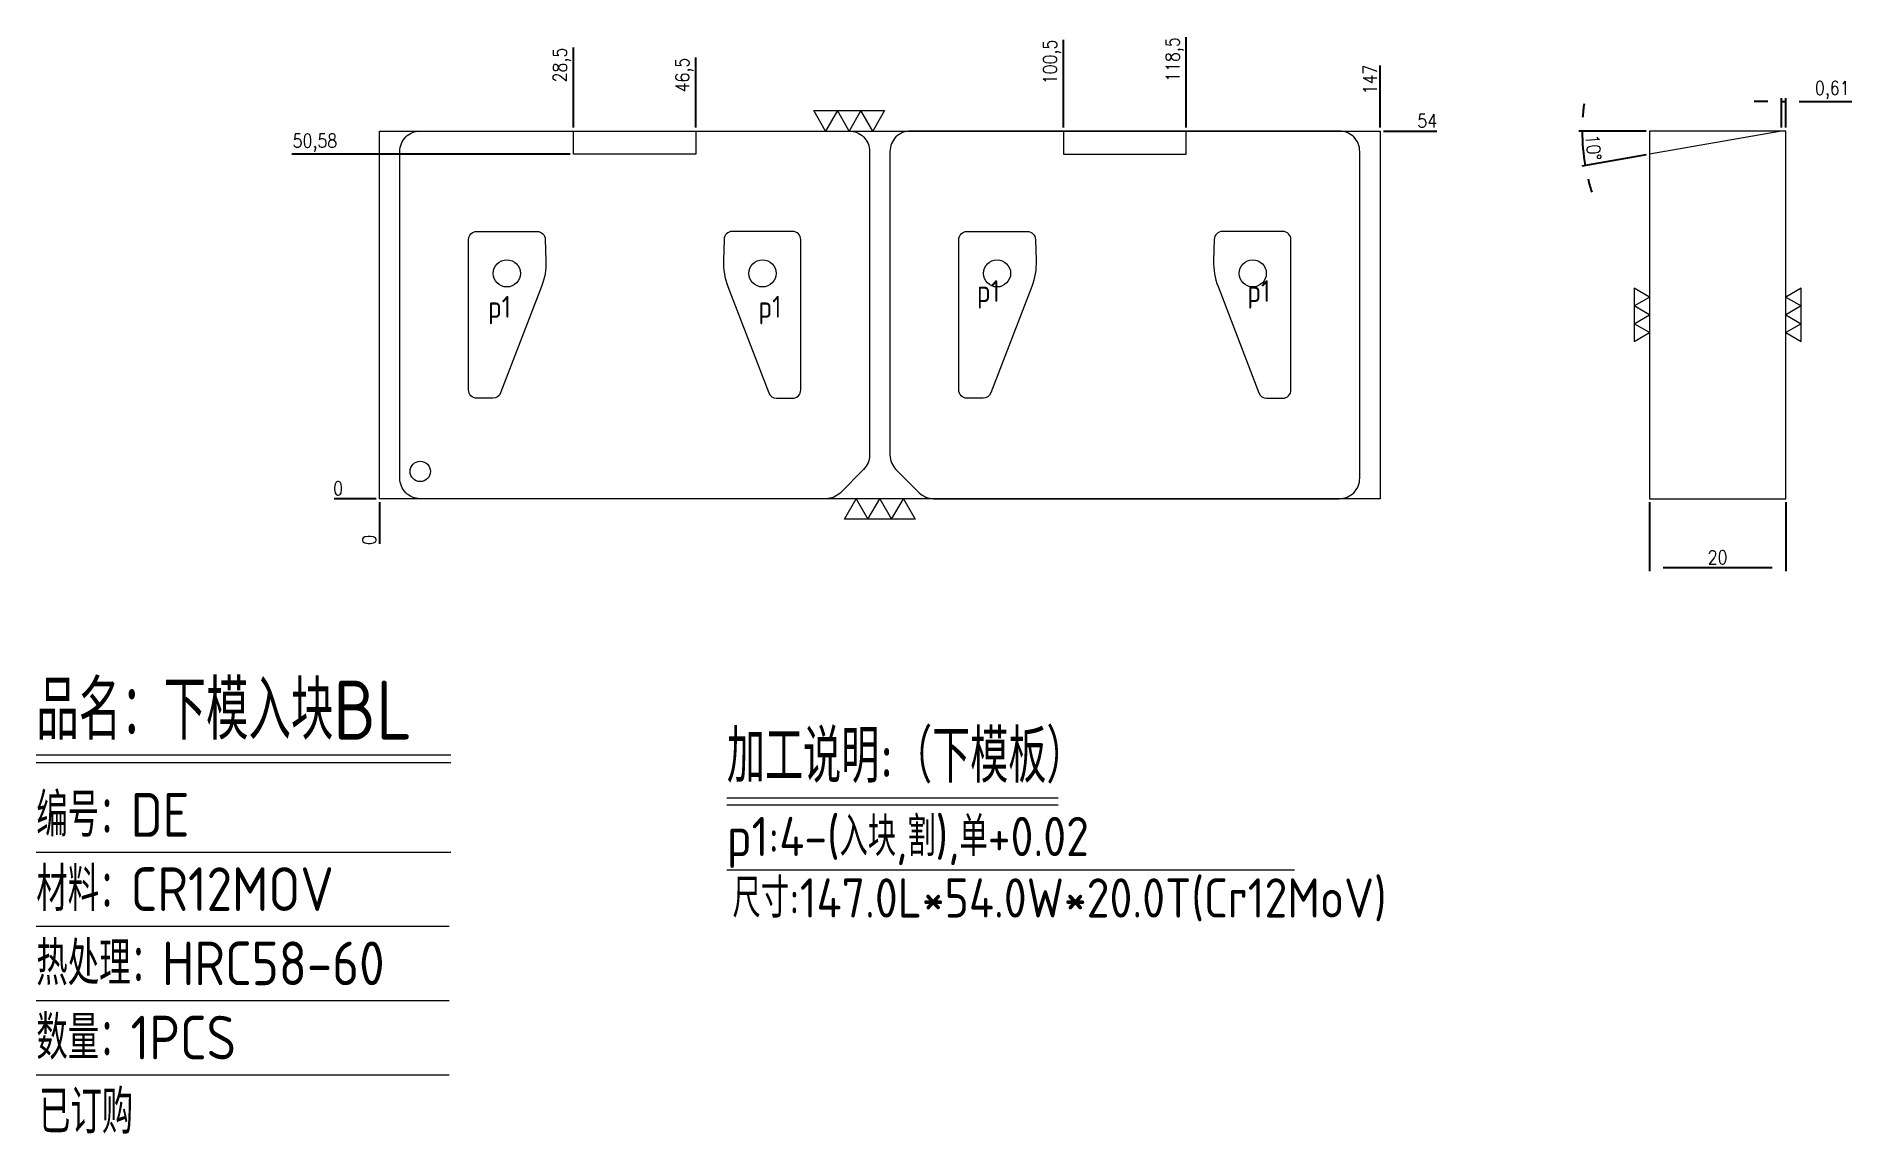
# Model space of a CAD drawing. Header units: millimetres. Extents: x 110524 to 110791, y 609 to 771.
import ezdxf
from ezdxf.enums import TextEntityAlignment as Align

# ---------------------------------------------------------------- set-up
doc = ezdxf.new("R2010")
doc.units = ezdxf.units.MM
doc.linetypes.add('$TD_AUDIT_GENERATED_(575F8F)', pattern=[0])
doc.linetypes.add('HIDDEN', pattern=[0])
for name, color, linetype in [('DIE', 7, 'Continuous'), ('DIE_P', 2, 'Continuous'), ('DIE_P_O', 1, '$TD_AUDIT_GENERATED_(575F8F)'), ('DIM', 4, 'Continuous'), ('PRESS', 3, 'Continuous'), ('TEXT', 4, 'Continuous')]:
    doc.layers.add(name, color=color, linetype=linetype)
doc.styles.add('gbenor', font='gbenor.shx', dxfattribs={"bigfont": 'gbcbig.shx'})
doc.styles.get("Standard").update_dxf_attribs({"font": 'txt.shx', "width": 0.85, "bigfont": 'ctxt.shx'})
doc.dimstyles.new('T-2-WX', dxfattribs={"dimtxt": 2, "dimasz": 2, "dimexe": 0.5, "dimexo": 0.5, "dimgap": 0.5, "dimtad": 1, "dimtxsty": 'Standard', "dimblk": 'OPEN30', "dimcen": 0, "dimazin": 3, "dimtfac": 1, "dimtmove": 0, "dimatfit": 3, "dimldrblk": 'OPEN30', "dimlwd": -1, "dimlwe": -1})

# ---------------------------------------------------------------- blocks, each defined once
blk = doc.blocks.new('*D7579')
at = {"layer": 'Defpoints', "color": 0}
for p in [(110761.14, 702.76), (110781.14, 702.76), (110781.14, 692.63)]:
    blk.add_point(p, dxfattribs=at)
at = {"layer": 'DIM', "color": 0}
for p, q in [((110761.14, 702.26), (110761.14, 692.13)), ((110781.14, 702.26), (110781.14, 692.13)), ((110763.14, 692.63), (110779.14, 692.63))]:
    blk.add_line(p, q, dxfattribs=at)
at = {"layer": 'DIM', "color": 0, "lineweight": 5, "insert": (110771.14, 694.13), "char_height": 2, "attachment_point": 5}
blk.add_mtext('20', dxfattribs=at)
blk = doc.blocks.new('_Open30')
blk = doc.blocks.new('*D7580')
at = {"layer": 'Defpoints', "color": 0}
for p in [(110781.14, 761.1), (110780.53, 756.76), (110781.14, 756.76)]:
    blk.add_point(p, dxfattribs=at)
at = {"layer": 'DIM', "color": 0}
for p, q in [((110778.53, 761.1), (110776.53, 761.1)), ((110780.53, 757.26), (110780.53, 761.6)), ((110780.53, 761.1), (110781.14, 761.1)), ((110781.14, 757.26), (110781.14, 761.6)), ((110783.14, 761.1), (110790.84, 761.1))]:
    blk.add_line(p, q, dxfattribs=at)
at = {"layer": 'DIM', "color": 0, "lineweight": 5, "insert": (110787.99, 762.79), "char_height": 2, "attachment_point": 5}
blk.add_mtext('0,61', dxfattribs=at)
blk = doc.blocks.new('*D7581')
at = {"layer": 'Defpoints', "color": 0}
for p in [(110751.3, 755.06), (110761.14, 756.76), (110780.53, 756.76), (110781.14, 756.76), (110761.14, 753.34)]:
    blk.add_point(p, dxfattribs=at)
at = {"layer": 'DIM', "color": 0}
for p, q in [((110760.64, 756.76), (110750.75, 756.76)), ((110760.65, 753.26), (110751.2, 751.59))]:
    blk.add_line(p, q, dxfattribs=at)
for start, end in [(172.1721, 176.0861), (180, 190), (193.9139, 197.8279)]:
    blk.add_arc((110780.53, 756.76), 29.28, start, end, dxfattribs=at)
at = {"layer": 'DIM', "color": 0, "lineweight": 5, "insert": (110752.9, 754.35), "char_height": 2, "attachment_point": 5, "rotation": 275}
blk.add_mtext('10%%d', dxfattribs=at)
blk = doc.blocks.new('*D7582')
at = {"layer": 'Defpoints', "color": 0}
for p in [(110721.58, 756.76), (110726.58, 756.76), (110574.58, 702.76)]:
    blk.add_point(p, dxfattribs=at)
at = {"layer": 'DIM', "color": 0}
blk.add_line((110722.08, 756.76), (110729.91, 756.76), dxfattribs=at)
at = {"layer": 'DIM', "color": 0, "lineweight": 5, "insert": (110728.49, 758.26), "char_height": 2, "attachment_point": 5}
blk.add_mtext('54', dxfattribs=at)
blk = doc.blocks.new('*D7583')
at = {"layer": 'Defpoints', "color": 0}
for p in [(110569.58, 702.76), (110574.58, 702.76), (110574.58, 702.76)]:
    blk.add_point(p, dxfattribs=at)
at = {"layer": 'DIM', "color": 0}
blk.add_line((110574.08, 702.76), (110567.94, 702.76), dxfattribs=at)
at = {"layer": 'DIM', "color": 0, "lineweight": 5, "insert": (110568.51, 704.26), "char_height": 2, "attachment_point": 5}
blk.add_mtext('0', dxfattribs=at)
blk = doc.blocks.new('*D7584')
at = {"layer": 'Defpoints', "color": 0}
for p in [(110574.58, 702.76), (110574.58, 702.76), (110574.58, 697.76)]:
    blk.add_point(p, dxfattribs=at)
at = {"layer": 'DIM', "color": 0}
blk.add_line((110574.58, 702.26), (110574.58, 696.13), dxfattribs=at)
at = {"layer": 'DIM', "color": 0, "lineweight": 5, "insert": (110573.08, 696.7), "char_height": 2, "attachment_point": 5, "rotation": 90}
blk.add_mtext('0', dxfattribs=at)
blk = doc.blocks.new('*D7585')
at = {"layer": 'Defpoints', "color": 0}
for p in [(110721.58, 761.76), (110721.58, 756.76), (110574.58, 702.76)]:
    blk.add_point(p, dxfattribs=at)
at = {"layer": 'DIM', "color": 0}
blk.add_line((110721.58, 757.26), (110721.58, 766.39), dxfattribs=at)
at = {"layer": 'DIM', "color": 0, "lineweight": 5, "insert": (110720.08, 764.33), "char_height": 2, "attachment_point": 5, "rotation": 90}
blk.add_mtext('147', dxfattribs=at)
blk = doc.blocks.new('*D7586')
at = {"layer": 'Defpoints', "color": 0}
for p in [(110603.08, 763.36), (110603.08, 756.76), (110574.58, 702.76)]:
    blk.add_point(p, dxfattribs=at)
at = {"layer": 'DIM', "color": 0}
blk.add_line((110603.08, 757.26), (110603.08, 769.04), dxfattribs=at)
at = {"layer": 'DIM', "color": 0, "lineweight": 5, "insert": (110601.39, 766.45), "char_height": 2, "attachment_point": 5, "rotation": 90}
blk.add_mtext('28,5', dxfattribs=at)
blk = doc.blocks.new('*D7587')
at = {"layer": 'Defpoints', "color": 0}
for p in [(110621.08, 761.89), (110621.08, 756.76), (110574.58, 702.76)]:
    blk.add_point(p, dxfattribs=at)
at = {"layer": 'DIM', "color": 0}
blk.add_line((110621.08, 757.26), (110621.08, 767.57), dxfattribs=at)
at = {"layer": 'DIM', "color": 0, "lineweight": 5, "insert": (110619.39, 764.98), "char_height": 2, "attachment_point": 5, "rotation": 90}
blk.add_mtext('46,5', dxfattribs=at)
blk = doc.blocks.new('*D7588')
at = {"layer": 'Defpoints', "color": 0}
for p in [(110675.08, 763.12), (110675.08, 756.76), (110574.58, 702.76)]:
    blk.add_point(p, dxfattribs=at)
at = {"layer": 'DIM', "color": 0}
blk.add_line((110675.08, 757.26), (110675.08, 770.17), dxfattribs=at)
at = {"layer": 'DIM', "color": 0, "lineweight": 5, "insert": (110673.39, 766.9), "char_height": 2, "attachment_point": 5, "rotation": 90}
blk.add_mtext('100,5', dxfattribs=at)
blk = doc.blocks.new('*D7589')
at = {"layer": 'Defpoints', "color": 0}
for p in [(110693.08, 763.48), (110693.08, 756.76), (110574.58, 702.76)]:
    blk.add_point(p, dxfattribs=at)
at = {"layer": 'DIM', "color": 0}
blk.add_line((110693.08, 757.26), (110693.08, 770.54), dxfattribs=at)
at = {"layer": 'DIM', "color": 0, "lineweight": 5, "insert": (110691.39, 767.26), "char_height": 2, "attachment_point": 5, "rotation": 90}
blk.add_mtext('118,5', dxfattribs=at)
blk = doc.blocks.new('*D7590')
at = {"layer": 'Defpoints', "color": 0}
for p in [(110569.01, 753.34), (110603.08, 753.34), (110574.58, 702.76)]:
    blk.add_point(p, dxfattribs=at)
at = {"layer": 'DIM', "color": 0}
blk.add_line((110602.58, 753.34), (110561.71, 753.34), dxfattribs=at)
at = {"layer": 'DIM', "color": 0, "lineweight": 5, "insert": (110565.11, 755.03), "char_height": 2, "attachment_point": 5}
blk.add_mtext('50,58', dxfattribs=at)

msp = doc.modelspace()

# ---------------------------------------------------------------- linework, layer by layer
at = {"layer": 'DIE', "color": 4, "lineweight": 5}
for points in [[(110758.893, 725.865), (110761.143, 727.164), (110758.893, 728.463), (110761.143, 729.762), (110758.893, 731.061), (110761.143, 732.36), (110758.893, 733.659), (110758.893, 725.865)], [(110783.393, 733.659), (110781.143, 732.36), (110783.393, 731.061), (110781.143, 729.762), (110783.393, 728.463), (110781.143, 727.164), (110783.393, 725.865), (110783.393, 733.659)]]:
    msp.add_lwpolyline(points, close=True, dxfattribs=at)
at = {"layer": 'DIE_P', "linetype": 'HIDDEN', "lineweight": 5}
msp.add_line((110780.529, 756.762), (110761.143, 753.344), dxfattribs=at)
at = {"layer": 'DIE_P', "color": 1, "linetype": 'Continuous', "lineweight": 5}
for points in [[(110577.577, 705.762), (110577.577, 753.762, -0.4142136), (110580.577, 756.762), (110643.577, 756.762, -0.4142136), (110646.577, 753.762), (110646.577, 709.177, -0.1989124), (110645.699, 707.055), (110642.285, 703.641, -0.1989124), (110640.163, 702.762), (110580.577, 702.762, -0.4142136)], [(110718.577, 705.762), (110718.577, 753.762, 0.4142136), (110715.577, 756.762), (110652.577, 756.762, 0.4142136), (110649.577, 753.762), (110649.577, 709.177, 0.1989124), (110650.456, 707.055), (110653.87, 703.641, 0.1989124), (110655.992, 702.762), (110715.577, 702.762, 0.4142136)], [(110587.679, 718.716), (110587.679, 734.256), (110587.679, 737.786), (110587.679, 740.808, -0.4142136), (110588.879, 742.008), (110597.746, 742.008, -0.4050649), (110598.945, 740.846), (110599.042, 737.746, -0.0999331), (110598.394, 733.922), (110592.382, 718.286, -0.3103563), (110591.262, 717.516), (110588.879, 717.516, -0.4142136)], [(110636.476, 718.716), (110636.476, 734.256), (110636.476, 737.786), (110636.476, 740.808, 0.4142136), (110635.276, 742.008), (110626.409, 742.008, 0.4050649), (110625.21, 740.846), (110625.113, 737.746, 0.0999331), (110625.761, 733.922), (110631.773, 718.286, 0.3103563), (110632.893, 717.516), (110635.276, 717.516, 0.4142136)], [(110659.679, 718.716), (110659.679, 734.256), (110659.679, 737.786), (110659.679, 740.808, -0.4142136), (110660.879, 742.008), (110669.746, 742.008, -0.4050649), (110670.945, 740.846), (110671.042, 737.746, -0.0999331), (110670.394, 733.922), (110664.382, 718.286, -0.3103563), (110663.262, 717.516), (110660.879, 717.516, -0.4142136)], [(110708.476, 718.716), (110708.476, 734.256), (110708.476, 737.786), (110708.476, 740.808, 0.4142136), (110707.276, 742.008), (110698.409, 742.008, 0.4050649), (110697.21, 740.846), (110697.113, 737.746, 0.0999331), (110697.761, 733.922), (110703.773, 718.286, 0.3103563), (110704.893, 717.516), (110707.276, 717.516, 0.4142136)]]:
    msp.add_lwpolyline(points, format="xyb", close=True, dxfattribs=at)
at = {"layer": 'DIE_P', "lineweight": 5}
for points in [[(110603.077, 756.762), (110621.077, 756.762), (110621.077, 753.344), (110603.077, 753.344)], [(110693.077, 756.762), (110675.077, 756.762), (110675.077, 753.344), (110693.077, 753.344)]]:
    msp.add_lwpolyline(points, close=True, dxfattribs=at)
at = {"layer": 'DIE_P', "linetype": 'Continuous', "lineweight": 5}
msp.add_lwpolyline([(110761.143, 756.762), (110761.143, 702.762), (110781.143, 702.762), (110781.143, 756.762)], close=True, dxfattribs=at)
at = {"layer": 'DIE_P_O', "color": 3, "lineweight": 5}
for centre in [(110593.299, 735.857), (110630.856, 735.857), (110665.299, 735.857), (110702.856, 735.857)]:
    msp.add_circle(centre, 2, dxfattribs=at)
at = {"layer": 'DIM', "color": 4, "linetype": 'Continuous', "lineweight": 5}
for p, q in [((110524.183, 665.135), (110585.077, 665.135)), ((110524.183, 664.013), (110585.077, 664.013)), ((110524.183, 650.866), (110585.077, 650.866)), ((110524.183, 639.964), (110584.813, 639.964)), ((110524.183, 629.062), (110584.813, 629.062)), ((110524.183, 618.16), (110584.813, 618.16))]:
    msp.add_line(p, q, dxfattribs=at)
at = {"layer": 'PRESS', "color": 4, "lineweight": 5}
for points in [[(110648.774, 759.762), (110647.042, 756.762), (110645.31, 759.762), (110643.577, 756.762), (110641.845, 759.762), (110640.113, 756.762), (110638.381, 759.762), (110648.774, 759.762)], [(110642.881, 699.762), (110644.613, 702.762), (110646.345, 699.762), (110648.077, 702.762), (110649.81, 699.762), (110651.542, 702.762), (110653.274, 699.762), (110642.881, 699.762)]]:
    msp.add_lwpolyline(points, close=True, dxfattribs=at)
at = {"layer": 'PRESS', "color": 8, "linetype": 'HIDDEN', "lineweight": 5}
msp.add_lwpolyline([(110574.577, 702.762), (110574.577, 756.762), (110721.577, 756.762), (110721.577, 702.762)], close=True, dxfattribs=at)
at = {"layer": 'TEXT', "color": 3, "lineweight": 5}
for p, q in [((110625.61, 658.823), (110674.271, 658.823)), ((110625.61, 657.815), (110674.271, 657.815))]:
    msp.add_line(p, q, dxfattribs=at)
at = {"layer": 'TEXT', "color": 3, "linetype": 'Continuous', "lineweight": 5}
msp.add_line((110625.61, 648.254), (110708.983, 648.254), dxfattribs=at)
at = {"layer": 'TEXT', "color": 4, "linetype": 'HIDDEN', "lineweight": 5, "ltscale": 0.2}
msp.add_circle((110580.577, 706.762), 1.5, dxfattribs=at)

# ---------------------------------------------------------------- texts
at = {"layer": 'DIM', "color": 3, "linetype": 'Continuous', "lineweight": 5, "style": 'gbenor'}
for s, height, p in [('品名：下模入块BL', 8.6575, (110524.183, 667.38)), ('编号：DE', 6.413, (110524.183, 653.111)), ('材料：CR12MOV', 6.413, (110524.183, 642.209)), ('热处理：HRC58-60', 6.41298, (110524.183, 631.307)), ('数量：1PCS', 6.413, (110524.183, 620.405)), ('已订购', 6.413, (110524.573, 609.503))]:
    msp.add_text(s, height=height, dxfattribs=at).set_placement(p)
at = {"layer": 'TEXT', "color": 4, "lineweight": 5, "style": 'gbenor'}
for p in [(110664.031, 733.259), (110703.751, 733.259), (110592.218, 730.944), (110631.937, 730.944)]:
    msp.add_text('p1', height=3.2, dxfattribs=at).set_placement(p, align=Align.MIDDLE_CENTER)
for s, height, p in [('加工说明:（下模板）', 7.776, (110625.61, 661.041)), ('尺寸:147.0L*54.0W*20.0T(Cr12MoV)', 5.76, (110626.441, 641.24))]:
    msp.add_text(s, height=height, dxfattribs=at).set_placement(p)
at = {"layer": 'TEXT', "color": 1, "lineweight": 5, "style": 'gbenor'}
msp.add_text('p1:4-(入块,割),单+0.02', height=5.76, dxfattribs=at).set_placement((110625.61, 650.27))

# ---------------------------------------------------------------- dimensions: what is measured, and where the dimension line sits
at = {"layer": 'DIM', "color": 4, "lineweight": 5}
for feature_location, offset, dtype, origin, picture, middle in [((110693.077, 756.762), (0, 6.722), 1, (110574.577, 702.762), '*D7589', (110691.387, 767.263)), ((110675.077, 756.762), (0, 6.355), 1, (110574.577, 702.762), '*D7588', (110673.387, 766.896)), ((110603.077, 756.762), (0, 6.6), 1, (110574.577, 702.762), '*D7586', (110601.387, 766.453)), ((110621.077, 756.762), (0, 5.132), 1, (110574.577, 702.762), '*D7587', (110619.387, 764.985)), ((110721.577, 756.762), (0, 5), 1, (110574.577, 702.762), '*D7585', (110720.077, 764.327)), ((110721.577, 756.762), (5, 0), 0, (110574.577, 702.762), '*D7582', (110728.494, 758.262)), ((110603.077, 753.344), (-34.065, 0), 0, (110574.577, 702.762), '*D7590', (110565.112, 755.034)), ((110574.577488437, 702.762343187), (-5, 0), 0, (110574.577488437, 702.762343187), '*D7583', (110568.51082177, 704.262343187)), ((110574.577488437, 702.762343187), (0, -5), 1, (110574.577488437, 702.762343187), '*D7584', (110573.077488437, 696.69567652))]:
    dim = msp.add_ordinate_dim(feature_location=feature_location, offset=offset, dtype=dtype, origin=origin, dimstyle='T-2-WX', dxfattribs=at)
    dim.commit()
    dim.dimension.update_dxf_attribs({"geometry": picture, "text_midpoint": middle})
dim = msp.add_linear_dim(base=(110781.143, 761.104), p1=(110780.529, 756.762), p2=(110781.143, 756.762), dimstyle='T-2-WX', dxfattribs=at)
dim.commit()
dim.dimension.update_dxf_attribs({"geometry": '*D7580', "text_midpoint": (110787.99, 762.794)})
dim = msp.add_angular_dim_2l(base=(110751.295, 755.06), line1=((110780.529, 756.762), (110761.143, 753.344)), line2=((110781.143, 756.762), (110761.143, 756.762)), dimstyle='T-2-WX', dxfattribs=at)
dim.commit()
dim.dimension.update_dxf_attribs({"geometry": '*D7581', "text_midpoint": (110752.899, 754.345)})
dim = msp.add_linear_dim(base=(110781.143, 692.632), p1=(110761.143, 702.762), p2=(110781.143, 702.762), dimstyle='T-2-WX', dxfattribs=at)
dim.commit()
dim.dimension.update_dxf_attribs({"geometry": '*D7579', "text_midpoint": (110771.143, 692.632), "dimtype": 160})

doc.saveas('drawing.dxf')
